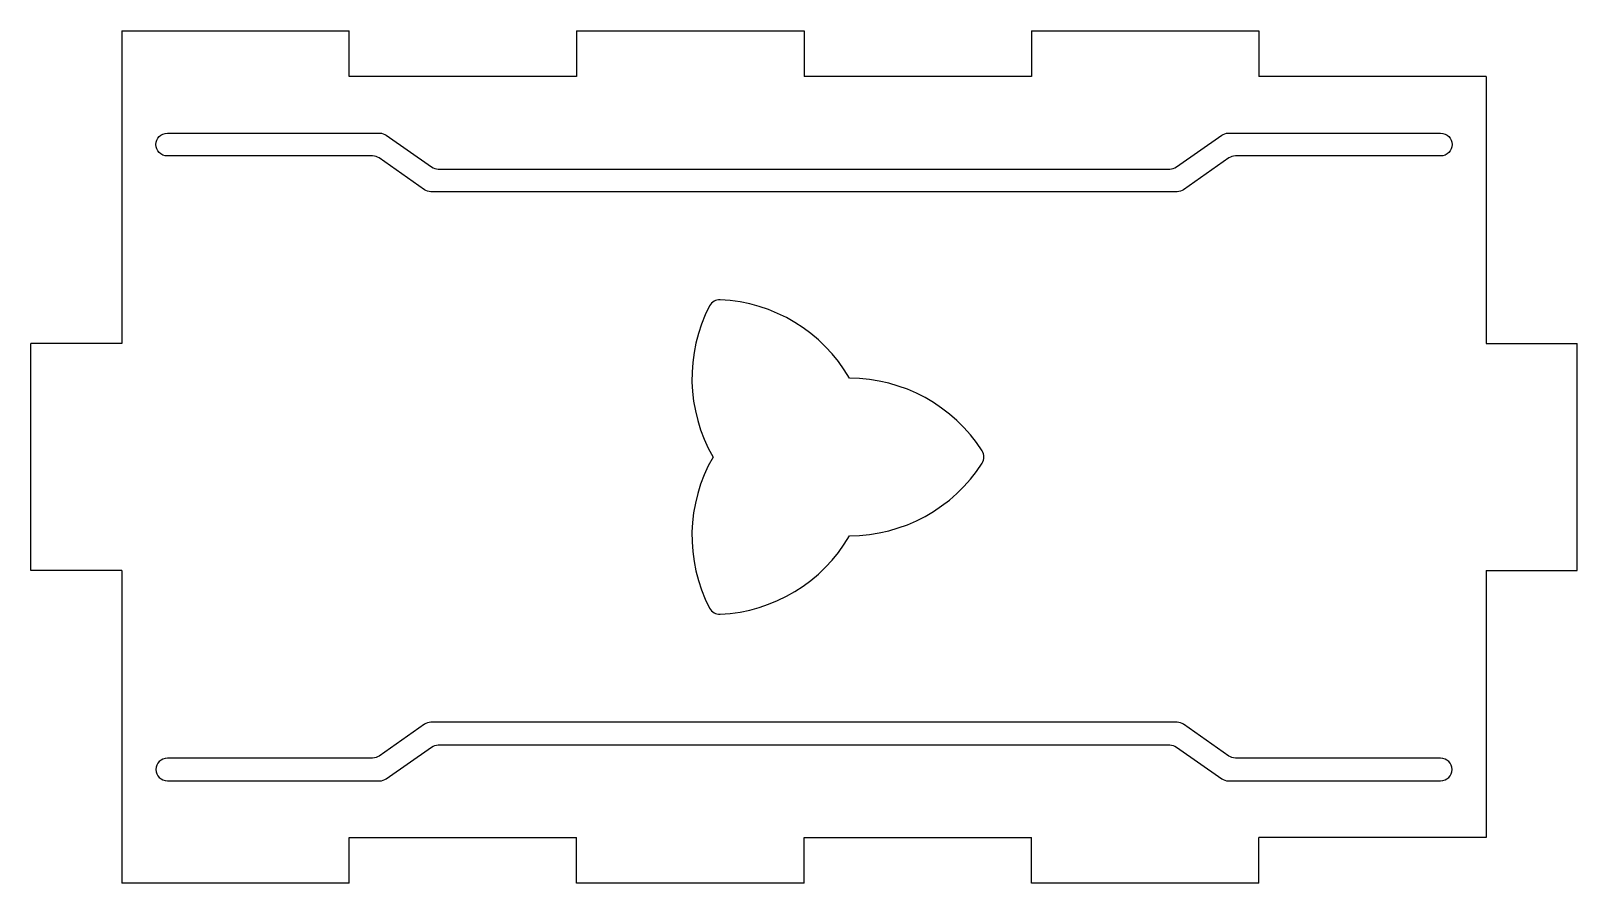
# Model space of a CAD drawing. Header units: inches. Extents: x -2.68 to 2.68, y -2.95 to 0.
import ezdxf

# ---------------------------------------------------------------- set-up
doc = ezdxf.new("R2010")
doc.units = ezdxf.units.IN
doc.layers.get('0').update_dxf_attribs({"linetype": 'CONTINUOUS'})

msp = doc.modelspace()

# ---------------------------------------------------------------- linework, layer by layer
for p, q in [((-2.3622, 0), (-1.5748, 0)), ((-2.3622, 0), (-2.3622, -1.0827)), ((-1.5748, -0.1575), (-1.5748, 0)), ((-0.7874, 0), (-0.7874, -0.1575)), ((-0.7874, 0), (0, 0)), ((0, 0), (0, -0.1575)), ((0.7874, 0), (0.7874, -0.1575)), ((0.7874, 0), (1.5748, 0)), ((1.5748, 0), (1.5748, -0.1575)), ((-0.7874, -0.1575), (-1.5748, -0.1575)), ((0.7874, -0.1575), (0, -0.1575)), ((2.3622, -0.1575), (1.5748, -0.1575)), ((2.3622, -0.1575), (2.3622, -1.0827)), ((-2.6772, -1.8701), (-2.6772, -1.0827)), ((-2.3622, -1.0827), (-2.6772, -1.0827)), ((2.3622, -1.0827), (2.6772, -1.0827)), ((2.6772, -1.8701), (2.6772, -1.0827)), ((-2.3622, -1.8701), (-2.6772, -1.8701)), ((-2.3622, -1.8701), (-2.3622, -2.9528)), ((2.3622, -1.8701), (2.6772, -1.8701)), ((2.3622, -1.8701), (2.3622, -2.7953)), ((-1.5748, -2.7953), (-0.7874, -2.7953)), ((-1.5748, -2.9528), (-1.5748, -2.7953)), ((-0.7874, -2.9528), (-0.7874, -2.7953)), ((0, -2.7953), (0.7874, -2.7953)), ((0, -2.9528), (0, -2.7953)), ((0.7874, -2.9528), (0.7874, -2.7953)), ((2.3622, -2.7953), (1.5748, -2.7953)), ((1.5748, -2.9528), (1.5748, -2.7953)), ((-1.5748, -2.9528), (-2.3622, -2.9528)), ((0, -2.9528), (-0.7874, -2.9528)), ((1.5748, -2.9528), (0.7874, -2.9528))]:
    msp.add_line(p, q)
for points in [[(-2.2047, -0.3543), (-1.4691, -0.3543, -0.153915), (-1.4465, -0.3615), (-1.2895, -0.4714, 0.153915), (-1.2669, -0.4785), (1.2669, -0.4785, 0.153915), (1.2895, -0.4714), (1.4465, -0.3615, -0.153915), (1.4691, -0.3543), (2.2047, -0.3543, -1), (2.2047, -0.4331), (1.4939, -0.4331, 0.153915), (1.4714, -0.4402), (1.3143, -0.5502, -0.153915), (1.2917, -0.5573), (-1.2917, -0.5573, -0.153915), (-1.3143, -0.5502), (-1.4714, -0.4402, 0.153915), (-1.4939, -0.4331), (-2.2047, -0.4331, -1)], [(0.1575, -1.2036, 0.255788), (-0.2901, -0.9314, 0.292498), (-0.3269, -0.9526, 0.255788), (-0.315, -1.4764, 0.255788), (-0.3269, -2.0001, 0.292498), (-0.2901, -2.0213, 0.255788), (0.1575, -1.7491, 0.255788), (0.617, -1.4976, 0.292498), (0.617, -1.4552, 0.255788)], [(2.2047, -2.5984, 1), (2.2047, -2.5197), (1.4939, -2.5197, -0.153915), (1.4714, -2.5126), (1.3143, -2.4026, 0.153915), (1.2917, -2.3955), (-1.2917, -2.3955, 0.153915), (-1.3143, -2.4026), (-1.4714, -2.5126, -0.153915), (-1.4939, -2.5197), (-2.2047, -2.5197, 1), (-2.2047, -2.5984), (-1.4691, -2.5984, 0.153915), (-1.4465, -2.5913), (-1.2895, -2.4813, -0.153915), (-1.2669, -2.4742), (1.2669, -2.4742, -0.153915), (1.2895, -2.4813), (1.4465, -2.5913, 0.153915), (1.4691, -2.5984)]]:
    msp.add_lwpolyline(points, format="xyb", close=True)

doc.saveas('drawing.dxf')
